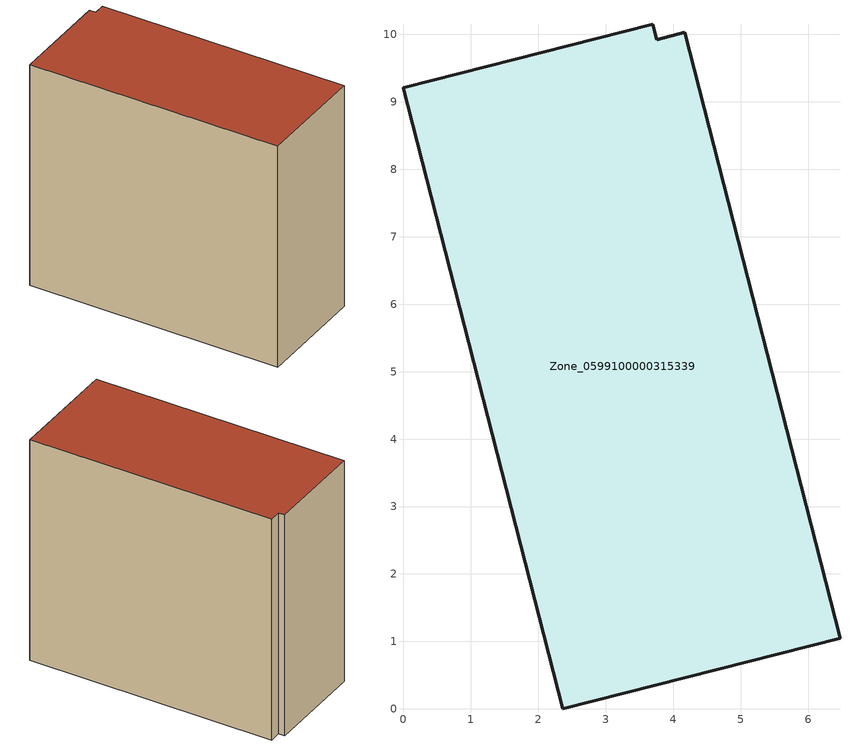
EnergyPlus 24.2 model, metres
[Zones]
Zone_0599100000315339
 floor ground (C_G): 2.36,0 0,9.21 3.69,10.15 3.75,9.92 4.17,10.03 6.47,1.05 z0
 wall outside (C_F): 2.36,0 6.47,1.05 4.17,10.03 3.75,9.92 3.69,10.15 0,9.21 2.36,0 z0:8.68
 roof outside (C_R): 0,9.21 2.36,0 6.47,1.05 4.17,10.03 3.75,9.92 3.69,10.15 z8.68
[BUILDING]
Pand.0599100000315339: North Axis=0; Terrain=City; Loads Convergence Tolerance Value=0.04; Temperature Convergence Tolerance Value=0.4; Solar Distribution=FullExterior; Maximum Number of Warmup Days=25; Minimum Number of Warmup Days=1
[Site:Location]
Rotterdam.The.Hague.AP_ZH_NLD Design_Conditions: Latitude=51.96; Longitude=4.45; Time Zone=1; Elevation=-4.5
[SITE:GROUNDTEMPERATURE:BUILDINGSURFACE]
18, 18, 18, 18, 18, 18, 18, 18, 18, 18, 18, 18
[MATERIAL] Thermal Absorptance=0.9; Solar Absorptance=0.7; Visible Absorptance=0.7
Name | Roughness | Thickness | Conductivity | Density | Specific Heat
G.TI.1992-2005 | MediumSmooth | 0.15 | 0.06 | 540 | 1210
F.TI.1992-2005 | Rough | 0.3 | 0.12 | 1920 | 840
R.TI.1992-2005 | MediumRough | 0.2 | 0.08 | 1500 | 1000
[CONSTRUCTION]
C_G: G.TI.1992-2005
C_F: F.TI.1992-2005
C_R: R.TI.1992-2005
[ZONE]
Zone_0599100000315339: Type=1; Multiplier=1; Ceiling Height=Autocalculate; Volume=Autocalculate; Floor Area=autocalculate; Part of Total Floor Area=Yes
[ZONEINFILTRATION:DESIGNFLOWRATE]
Infil_Zone_0599100000315339: Zone or ZoneList or Space or SpaceList=Zone_0599100000315339; Schedule=AlwaysOn; Design Flow Rate Calculation Method=Flow/Area; Flow Rate per Floor Area=0.0015; Constant Term Coefficient=1; Temperature Term Coefficient=0; Velocity Term Coefficient=0; Velocity Squared Term Coefficient=0
[HVACTEMPLATE:ZONE:IDEALLOADSAIRSYSTEM]
Zone_0599100000315339: Maximum Heating Supply Air Temperature=50; Minimum Cooling Supply Air Temperature=13; Maximum Heating Supply Air Humidity Ratio=0.0156; Minimum Cooling Supply Air Humidity Ratio=0.0077; Heating Limit=NoLimit; Cooling Limit=NoLimit; Dehumidification Control Type=ConstantSensibleHeatRatio; Cooling Sensible Heat Ratio=0.7; Dehumidification Setpoint=60; Humidification Control Type=None; Humidification Setpoint=30; Outdoor Air Method=None; Outdoor Air Flow Rate per Person=0.00944; Outdoor Air Flow Rate per Zone Floor Area=0; Outdoor Air Flow Rate per Zone=0; Demand Controlled Ventilation Type=None; Outdoor Air Economizer Type=NoEconomizer; Heat Recovery Type=None; Sensible Heat Recovery Effectiveness=0.7; Latent Heat Recovery Effectiveness=0.65
[ZONECONTROL:THERMOSTAT]
ThermostatControl_Zone_0599100000315339: Zone or ZoneList=Zone_0599100000315339; Control Type Schedule=DualSetpointControlType; Control 1=Thermostat_Zone_0599100000315339; Temperature Difference Between Cutout And Setpoint=0
[THERMOSTATSETPOINT:DUALSETPOINT]
Thermostat_Zone_0599100000315339: Heating Setpoint Temperature Schedule=HeatingSetpoint_Zone_0599100000315339; Cooling Setpoint Temperature Schedule=CoolingSetpoint_Zone_0599100000315339
[SCHEDULE:COMPACT]
HeatingSetpoint_Zone_0599100000315339: Through: 12/31, For: AllDays, Until: 24:00, 21
CoolingSetpoint_Zone_0599100000315339: Through: 12/31, For: AllDays, Until: 24:00, 24
DualSetpointControlType: Through: 12/31, For: AllDays, Until: 24:00, 4
AlwaysOn: Through: 12/31, For: AllDays, Until: 24:00, 1
